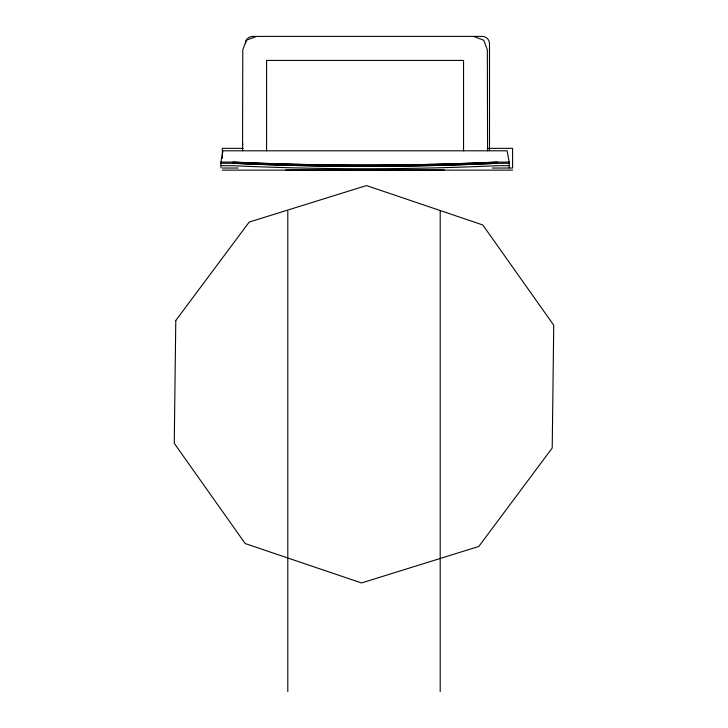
<?xml version="1.0" encoding="UTF-8"?>
<svg xmlns="http://www.w3.org/2000/svg" width="728" height="728" viewBox="0 0 728 728"><rect width="100%" height="100%" fill="white"/><g stroke="black" fill="none" stroke-linecap="round" stroke-linejoin="round"><path stroke-width="1.09" d="M220.939 165.429L220.939 162.089L223.032 150.796L507.098 150.796L509.19 162.089L509.19 165.429M256.047 36.627L246.383 40.222L242.779 49.895L242.561 150.796M243.243 148.357L222.34 148.357L222.34 158.194M487.432 148.357L512.594 148.357L512.594 168.032L492.192 168.032M220.939 162.089L233.26 162.089A2864.143 2864.143 0 0 0 496.869 162.089L509.19 162.089M220.939 163.29L233.26 163.29A2864.143 2864.143 0 0 0 496.869 163.29L509.19 163.29M222.34 168.032L238.211 168.032M285.795 170.015L444.335 170.015M222.34 170.143L512.594 170.143M474.083 36.627L483.756 40.222L487.35 49.895L487.578 150.796M509.19 167.831L509.19 165.693L497.179 165.693A2872.888 2872.888 0 0 1 232.951 165.693L220.939 165.693L220.939 167.831M489.498 150.596L489.498 43.607A7.207 7.207 0 0 0 482.291 36.4L252.643 36.4A7.207 7.207 0 0 0 245.445 43.607M463.554 150.796L463.554 60.424L266.575 60.424L266.575 150.796M440.203 210.538L440.203 691.6M287.797 211.175L287.797 691.6M497.179 163.29A2872.888 2872.888 0 0 1 232.951 163.29M497.179 162.089A2872.888 2872.888 0 0 1 232.951 162.089M242.852 144.635A3.813 3.813 0 0 1 242.561 143.17M175.785 320.52L174.265 443.325L245.209 543.57L361.534 582.964L478.796 546.464L552.215 448.011L553.735 325.207L482.791 224.961L366.466 185.567L249.204 222.067L175.785 320.52"/></g></svg>
